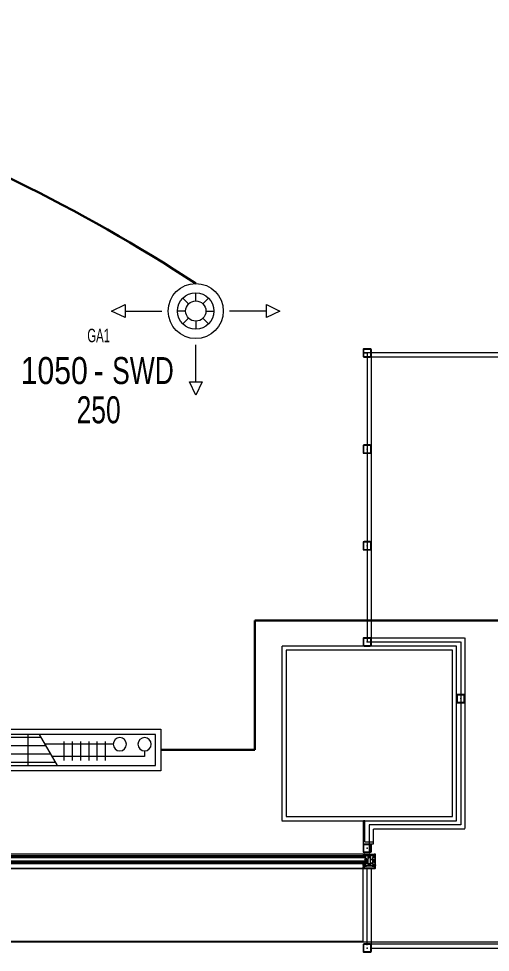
# Model space of a CAD drawing. Extents: x -1457 to 23780, y -2071 to 4205.
# Drawn here: x 3153.9 to 3380.7, y 279.7 to 728.8 of the extents above; entities that cross this region are included whole.
import ezdxf
from ezdxf.enums import TextEntityAlignment as Align

# ---------------------------------------------------------------- set-up
doc = ezdxf.new("R2010")
doc.units = 0
doc.header["$MEASUREMENT"] = 0
doc.linetypes.add('HIDDEN', pattern=[0.375, 0.25, -0.125])
doc.layers.get('0').update_dxf_attribs({"color": 9, "lineweight": 9})
for name, color, linetype, lineweight in [('-M-HV-MNF-KOD', 241, 'Continuous', 9), ('-M-HV-MNF-OLCU', 241, 'Continuous', 9), ('-M-HVAC-S-MNFTXT', 61, 'Continuous', 9), ('32', 9, 'Continuous', 9), ('E-KABLO', 7, 'Continuous', 30), ('M-TEFRIS2-015', 129, 'Continuous', 9), ('T-KONVEKTOR', 220, 'Continuous', 9)]:
    doc.layers.add(name, color=color, linetype=linetype, lineweight=lineweight)
doc.layers.add('-M-HV-MNF-TIP', color=168, linetype='Continuous', lineweight=9, plot=False)
doc.styles.add('Arial', font='arial.ttf', dxfattribs={"height": 2.5})
doc.styles.add('DEBI-BLOCK', font='arial.ttf', dxfattribs={"width": 0.8})

# ---------------------------------------------------------------- blocks, each defined once
blk = doc.blocks.new('p-kolon_80x80')
blk.add_lwpolyline([(-40, -40), (40, -40), (40, 40), (-40, 40)], close=True)
blk = doc.blocks.new('Prf-40x40')
for points in [[(1.5, -2), (-1.5, -2, -0.414214), (-2, -1.5), (-2, 1.5, -0.414214), (-1.5, 2), (1.5, 2, -0.414214), (2, 1.5), (2, -1.5, -0.414214)], [(1.5, -1.7), (-1.5, -1.7, -0.414214), (-1.7, -1.5), (-1.7, 1.5, -0.414214), (-1.5, 1.7), (1.5, 1.7, -0.414214), (1.7, 1.5), (1.7, -1.5, -0.414214)]]:
    blk.add_lwpolyline(points, format="xyb", close=True)
blk.add_point((0, 0))
blk = doc.blocks.new('p-profil_bitis')
for p, q in [((-1.5, 2.16), (-3, 5.37)), ((-3, 2.16), (-1.5, 5.37)), ((1.2, 3.05), (2.2, 4.65)), ((2.2, 3.05), (1.2, 4.65))]:
    blk.add_line(p, q)
for points in [[(-2.9, 6.02), (-2.89, 6.01), (-2.88, 6), (-2.88, 6), (-2.87, 6), (-2.48, 6), (-2.47, 6), (-2.46, 6), (-2.46, 6.01), (-2.45, 6.02), (-2.43, 6.06), (-2.41, 6.08), (-2.4, 6.09), (-2.38, 6.09), (-2.37, 6.1), (-2.35, 6.09), (-2.33, 6.09), (-2.32, 6.08), (-2.3, 6.06), (-2.28, 6.01), (-2.27, 6.01), (-2.27, 6), (-2.26, 6), (-2.25, 6), (-1.76, 6), (-1.76, 5.49), (-1.76, 5.48), (-1.77, 5.47), (-1.77, 5.46), (-1.78, 5.46), (-1.79, 5.45), (-1.8, 5.45), (-1.81, 5.45), (-1.82, 5.46), (-1.83, 5.46), (-1.84, 5.47), (-1.89, 5.55), (-1.89, 5.56), (-1.9, 5.57), (-1.9, 5.57), (-1.91, 5.57), (-1.92, 5.57), (-1.93, 5.57), (-1.93, 5.56), (-1.94, 5.55), (-1.99, 5.46), (-1.99, 5.46), (-2, 5.46), (-2, 5.45), (-2.01, 5.45), (-2.02, 5.45), (-2.1, 5.45), (-2.11, 5.45), (-2.12, 5.45), (-2.12, 5.46), (-2.13, 5.46), (-2.13, 5.47), (-2.13, 5.47), (-2.14, 5.48), (-2.14, 5.5), (-2.23, 5.45), (-2.54, 5.45), (-2.62, 5.5), (-2.62, 5.48), (-2.63, 5.47), (-2.63, 5.46), (-2.63, 5.46), (-2.64, 5.45), (-2.65, 5.45), (-2.65, 5.45), (-2.74, 5.45), (-2.75, 5.45), (-2.76, 5.45), (-2.76, 5.46), (-2.77, 5.46), (-2.77, 5.46), (-2.82, 5.55), (-2.83, 5.56), (-2.83, 5.57), (-2.84, 5.57), (-2.85, 5.57), (-2.86, 5.57), (-2.86, 5.57), (-2.87, 5.56), (-2.87, 5.55), (-2.92, 5.47), (-2.93, 5.46), (-2.94, 5.46), (-2.95, 5.45), (-2.96, 5.45), (-2.97, 5.45), (-2.98, 5.46), (-2.99, 5.46), (-2.99, 5.47), (-3, 5.48), (-3, 5.49), (-3, 6.92), (-3, 6.93), (-3, 6.93), (-2.99, 6.94), (-2.99, 6.95), (-2.98, 6.95), (-2.97, 6.95), (-2.37, 6.95), (-2.36, 6.95), (-2.35, 6.95), (-2.35, 6.94), (-2.34, 6.93), (-2.34, 6.93), (-2.34, 6.92), (-2.34, 6.47), (-2.34, 6.44), (-2.32, 6.41), (-2.3, 6.38), (-2.28, 6.37), (-2.25, 6.35), (-2.22, 6.35), (-2.04, 6.35), (-2.03, 6.35), (-2.02, 6.35), (-2.01, 6.36), (-2, 6.37), (-1.99, 6.38), (-1.99, 6.39), (-1.99, 6.4), (-1.99, 6.54), (-2.05, 6.54), (-2.06, 6.54), (-2.08, 6.55), (-2.09, 6.55), (-2.09, 6.56), (-2.1, 6.58), (-2.1, 6.59), (-2.1, 6.6), (-2.1, 6.62), (-2.09, 6.63), (-2.08, 6.65), (-2.07, 6.66), (-2.05, 6.67), (-2.04, 6.68), (-2.02, 6.68), (-1.79, 6.68), (-1.78, 6.68), (-1.78, 6.68), (-1.77, 6.67), (-1.76, 6.66), (-1.76, 6.66), (-1.76, 6.65), (-1.76, 6.4), (-0.65, 6.4), (-0.62, 6.4), (-0.58, 6.39), (-0.56, 6.37), (-0.53, 6.35), (-0.51, 6.32), (-0.5, 6.28), (-0.5, 6.25), (-0.5, 2.04), (-0.5, 2.01), (-0.49, 1.99), (-0.47, 1.96), (-0.45, 1.94), (-0.42, 1.93), (-0.39, 1.92), (-0.36, 1.92), (-0.33, 1.93), (-0.31, 1.94), (-0.29, 1.96), (-0.27, 1.99), (-0.26, 2.01), (-0.25, 2.04), (-0.25, 2.25), (-0.25, 2.26), (-0.25, 2.26), (-0.25, 2.27), (-0.24, 2.28), (-0.23, 2.28), (-0.23, 2.28), (0.22, 2.28), (0.23, 2.28), (0.24, 2.28), (0.25, 2.27), (0.25, 2.26), (0.25, 2.26), (0.26, 2.25), (0.26, 2.04), (0.26, 2.01), (0.27, 1.99), (0.29, 1.96), (0.31, 1.94), (0.33, 1.93), (0.36, 1.92), (0.39, 1.92), (0.42, 1.93), (0.45, 1.94), (0.47, 1.96), (0.49, 1.99), (0.5, 2.01), (0.5, 2.04), (0.5, 6.25), (0.51, 6.29), (0.52, 6.33), (0.54, 6.36), (0.58, 6.38), (0.61, 6.4), (0.65, 6.4), (1.76, 6.4), (1.76, 6.65), (1.76, 6.66), (1.76, 6.66), (1.77, 6.67), (1.77, 6.67), (1.78, 6.68), (1.78, 6.68), (1.79, 6.68), (2.02, 6.68), (2.04, 6.68), (2.06, 6.67), (2.08, 6.66), (2.09, 6.64), (2.1, 6.62), (2.1, 6.6), (2.1, 6.59), (2.1, 6.58), (2.1, 6.57), (2.09, 6.56), (2.08, 6.55), (2.07, 6.54), (2.06, 6.54), (2.05, 6.54), (1.99, 6.54), (1.99, 6.4), (1.99, 6.39), (1.99, 6.38), (2, 6.37), (2.01, 6.36), (2.02, 6.35), (2.03, 6.35), (2.04, 6.35), (2.22, 6.35), (2.25, 6.35), (2.28, 6.37), (2.3, 6.38), (2.32, 6.41), (2.34, 6.44), (2.34, 6.47), (2.34, 6.92), (2.34, 6.93), (2.34, 6.93), (2.35, 6.94), (2.35, 6.95), (2.36, 6.95), (2.37, 6.95), (2.97, 6.95), (2.98, 6.95), (2.98, 6.95), (2.99, 6.94), (2.99, 6.94), (3, 6.93), (3, 6.93), (3, 6.92), (3, 5.49), (3, 5.48), (3, 5.47), (2.99, 5.46), (2.98, 5.46), (2.97, 5.45), (2.96, 5.45), (2.96, 5.45), (2.95, 5.45), (2.94, 5.46), (2.93, 5.46), (2.92, 5.47), (2.87, 5.55), (2.87, 5.56), (2.86, 5.57), (2.86, 5.57), (2.85, 5.57), (2.84, 5.57), (2.83, 5.57), (2.83, 5.56), (2.82, 5.55), (2.77, 5.46), (2.77, 5.46), (2.76, 5.46), (2.76, 5.45), (2.75, 5.45), (2.74, 5.45), (2.65, 5.45), (2.65, 5.45), (2.64, 5.45), (2.63, 5.46), (2.63, 5.46), (2.63, 5.47), (2.62, 5.48), (2.62, 5.5), (2.53, 5.45), (2.22, 5.45), (2.13, 5.5), (2.13, 5.48), (2.13, 5.47), (2.13, 5.47), (2.13, 5.46), (2.12, 5.46), (2.12, 5.45), (2.11, 5.45), (2.1, 5.45), (2.02, 5.45), (2.01, 5.45), (2, 5.45), (1.99, 5.46), (1.99, 5.46), (1.94, 5.55), (1.93, 5.56), (1.93, 5.57), (1.92, 5.57), (1.91, 5.57), (1.9, 5.57), (1.9, 5.57), (1.89, 5.56), (1.89, 5.55), (1.84, 5.47), (1.83, 5.46), (1.82, 5.46), (1.81, 5.45), (1.8, 5.45), (1.79, 5.45), (1.78, 5.46), (1.77, 5.46), (1.77, 5.47), (1.76, 5.48), (1.76, 5.49), (1.76, 6), (2.25, 6), (2.26, 6), (2.26, 6), (2.27, 6.01), (2.27, 6.01), (2.28, 6.01), (2.3, 6.06), (2.31, 6.07), (2.33, 6.09), (2.34, 6.09), (2.36, 6.1), (2.37, 6.1), (2.39, 6.09), (2.4, 6.09), (2.42, 6.07), (2.43, 6.06), (2.45, 6.02), (2.46, 6.01), (2.46, 6), (2.47, 6), (2.48, 6), (2.87, 6), (2.88, 6), (2.88, 6), (2.89, 6.01), (2.9, 6.02), (2.9, 6.02), (2.9, 6.03), (2.9, 6.04), (2.9, 6.05), (2.87, 6.1), (2.86, 6.11), (2.85, 6.11), (2.84, 6.12), (2.83, 6.12), (2.82, 6.12), (2.81, 6.12), (2.8, 6.11), (2.79, 6.11), (2.78, 6.1), (2.74, 6.02), (2.73, 6.01), (2.72, 6.01), (2.72, 6), (2.71, 6), (2.7, 6), (2.69, 6.01), (2.69, 6.01), (2.68, 6.02), (2.64, 6.1), (2.63, 6.11), (2.62, 6.11), (2.61, 6.12), (2.6, 6.12), (2.59, 6.12), (2.58, 6.12), (2.57, 6.11), (2.56, 6.11), (2.55, 6.1), (2.51, 6.02), (2.5, 6.01), (2.5, 6.01), (2.49, 6), (2.48, 6), (2.48, 6), (2.47, 6), (2.46, 6.01), (2.46, 6.01), (2.45, 6.02), (2.41, 6.1), (2.4, 6.11), (2.39, 6.11), (2.38, 6.12), (2.37, 6.12), (2.36, 6.12), (2.35, 6.12), (2.34, 6.11), (2.33, 6.11), (2.32, 6.1), (2.28, 6.02), (2.27, 6.01), (2.26, 6.01), (2.26, 6), (2.25, 6), (2.24, 6), (2.24, 6.01), (2.23, 6.01), (2.22, 6.02), (2.18, 6.1), (2.17, 6.11), (2.16, 6.11), (2.15, 6.12), (2.14, 6.12), (2.13, 6.12), (2.12, 6.12), (2.11, 6.11), (2.1, 6.11), (2.09, 6.1), (2.05, 6.02), (2.04, 6.01), (2.03, 6.01), (2.03, 6), (2.02, 6), (2.01, 6), (2.01, 6.01), (2, 6.01), (1.99, 6.02), (1.95, 6.1), (1.94, 6.11), (1.93, 6.11), (1.92, 6.12), (1.91, 6.12), (1.9, 6.12), (1.89, 6.12), (1.88, 6.11), (1.87, 6.11), (1.86, 6.1), (1.82, 6.02), (1.81, 6.01), (1.81, 6.01), (1.8, 6), (1.79, 6), (1.78, 6), (1.77, 6.01), (1.77, 6.01), (1.76, 6.02), (1.76, 6.02), (1.76, 6.03), (1.76, 6.17), (1.76, 6.18), (1.76, 6.19), (1.75, 6.19), (1.74, 6.2), (1.74, 6.2), (1.73, 6.2), (0.8, 6.2), (0.8, 6.23), (0.79, 6.25), (0.77, 6.27), (0.76, 6.28), (0.73, 6.3), (0.71, 6.3), (0.68, 6.3), (0.66, 6.29), (0.64, 6.28), (0.62, 6.26), (0.61, 6.24), (0.6, 6.22), (0.6, 6.2), (0.6, 6.17), (0.61, 6.15), (0.63, 6.13), (0.65, 6.12), (0.65, 4.3), (1.25, 4.41), (1.26, 4.41), (1.27, 4.4), (1.28, 4.4), (1.29, 4.39), (1.3, 4.38), (1.3, 4.38), (1.3, 4.37), (1.3, 4.36), (1.29, 4.35), (1.29, 4.34), (1.28, 4.33), (1.27, 4.33), (0.65, 4.15), (0.65, 2.51), (1.25, 2.62), (1.26, 2.62), (1.27, 2.61), (1.28, 2.61), (1.29, 2.6), (1.3, 2.59), (1.3, 2.59), (1.3, 2.58), (1.3, 2.57), (1.29, 2.56), (1.29, 2.55), (1.28, 2.54), (1.27, 2.54), (0.64, 2.36), (0.62, 2.35), (0.6, 2.33), (0.59, 2.32), (0.58, 2.3), (0.58, 2.28), (0.58, 1.97), (0.7, 1.97), (0.7, 1.83), (0.26, 1.83), (0.14, 1.95), (0.14, 2.05), (0.14, 2.06), (0.14, 2.06), (0.13, 2.07), (0.13, 2.07), (0.12, 2.08), (0.12, 2.08), (0.11, 2.08), (-0.11, 2.08), (-0.12, 2.08), (-0.12, 2.08), (-0.13, 2.07), (-0.13, 2.07), (-0.14, 2.06), (-0.14, 2.06), (-0.14, 2.05), (-0.14, 1.95), (-0.26, 1.83), (-0.7, 1.83), (-0.7, 1.97), (-0.58, 1.97), (-0.58, 2.28), (-0.58, 2.3), (-0.59, 2.32), (-0.6, 2.34), (-0.62, 2.35), (-0.64, 2.36), (-1.27, 2.54), (-1.28, 2.54), (-1.29, 2.55), (-1.29, 2.56), (-1.3, 2.57), (-1.3, 2.58), (-1.3, 2.59), (-1.3, 2.59), (-1.29, 2.6), (-1.28, 2.61), (-1.27, 2.61), (-1.26, 2.62), (-1.25, 2.62), (-0.65, 2.51), (-0.65, 4.15), (-1.27, 4.33), (-1.28, 4.33), (-1.29, 4.34), (-1.29, 4.35), (-1.3, 4.36), (-1.3, 4.37), (-1.3, 4.38), (-1.3, 4.38), (-1.29, 4.39), (-1.28, 4.4), (-1.27, 4.4), (-1.26, 4.41), (-1.25, 4.41), (-0.65, 4.3), (-0.65, 6.12), (-0.63, 6.13), (-0.61, 6.15), (-0.6, 6.17), (-0.6, 6.2), (-0.6, 6.22), (-0.61, 6.24), (-0.62, 6.26), (-0.64, 6.28), (-0.66, 6.29), (-0.68, 6.3), (-0.71, 6.3), (-0.73, 6.3), (-0.76, 6.28), (-0.77, 6.27), (-0.79, 6.25), (-0.8, 6.23), (-0.8, 6.2), (-1.73, 6.2), (-1.74, 6.2), (-1.74, 6.2), (-1.75, 6.19), (-1.76, 6.19), (-1.76, 6.18), (-1.76, 6.17), (-1.76, 6.03), (-1.76, 6.02), (-1.76, 6.02), (-1.77, 6.01), (-1.78, 6.01), (-1.78, 6), (-1.79, 6), (-1.8, 6), (-1.81, 6.01), (-1.81, 6.01), (-1.82, 6.02), (-1.86, 6.1), (-1.87, 6.11), (-1.88, 6.11), (-1.89, 6.12), (-1.9, 6.12), (-1.91, 6.12), (-1.92, 6.12), (-1.93, 6.11), (-1.94, 6.11), (-1.95, 6.1), (-1.99, 6.02), (-2, 6.01), (-2.01, 6.01), (-2.01, 6), (-2.02, 6), (-2.03, 6), (-2.03, 6.01), (-2.04, 6.01), (-2.05, 6.02), (-2.09, 6.1), (-2.1, 6.11), (-2.11, 6.11), (-2.12, 6.12), (-2.13, 6.12), (-2.14, 6.12), (-2.15, 6.12), (-2.16, 6.11), (-2.17, 6.11), (-2.18, 6.1), (-2.22, 6.02), (-2.23, 6.01), (-2.24, 6.01), (-2.24, 6), (-2.25, 6), (-2.26, 6), (-2.26, 6.01), (-2.27, 6.01), (-2.28, 6.02), (-2.32, 6.1), (-2.33, 6.11), (-2.34, 6.11), (-2.35, 6.12), (-2.36, 6.12), (-2.37, 6.12), (-2.38, 6.12), (-2.39, 6.11), (-2.4, 6.11), (-2.41, 6.1), (-2.45, 6.02), (-2.46, 6.01), (-2.46, 6.01), (-2.47, 6), (-2.48, 6), (-2.48, 6), (-2.49, 6), (-2.5, 6.01), (-2.5, 6.01), (-2.51, 6.02), (-2.55, 6.1), (-2.56, 6.11), (-2.57, 6.11), (-2.58, 6.12), (-2.59, 6.12), (-2.6, 6.12), (-2.61, 6.12), (-2.62, 6.11), (-2.63, 6.11), (-2.64, 6.1), (-2.68, 6.02), (-2.69, 6.01), (-2.69, 6.01), (-2.7, 6), (-2.71, 6), (-2.72, 6), (-2.73, 6.01), (-2.73, 6.01), (-2.74, 6.02), (-2.78, 6.1), (-2.79, 6.11), (-2.8, 6.11), (-2.81, 6.12), (-2.82, 6.12), (-2.83, 6.12), (-2.84, 6.12), (-2.85, 6.11), (-2.86, 6.11), (-2.87, 6.1), (-2.9, 6.05), (-2.9, 6.04), (-2.9, 6.03)], [(-3, 5.37), (-1.5, 5.37), (-1.5, 2.16), (-3, 2.16)], [(-2.81, 6.34), (-2.81, 6.33), (-2.8, 6.33), (-2.8, 6.32), (-2.79, 6.32), (-2.78, 6.32), (-2.56, 6.32), (-2.55, 6.32), (-2.55, 6.32), (-2.54, 6.33), (-2.54, 6.33), (-2.53, 6.34), (-2.53, 6.34), (-2.53, 6.35), (-2.53, 6.77), (-2.53, 6.78), (-2.53, 6.78), (-2.54, 6.79), (-2.54, 6.79), (-2.55, 6.8), (-2.55, 6.8), (-2.56, 6.8), (-2.78, 6.8), (-2.79, 6.8), (-2.79, 6.8), (-2.8, 6.79), (-2.8, 6.79), (-2.81, 6.78), (-2.81, 6.77)], [(-2.68, 5.61), (-2.67, 5.59), (-2.67, 5.58), (-2.65, 5.58), (-2.64, 5.57), (-2.63, 5.57), (-2.62, 5.57), (-2.62, 5.53), (-2.58, 5.57), (-2.17, 5.57), (-2.14, 5.53), (-2.14, 5.57), (-2.13, 5.57), (-2.12, 5.57), (-2.11, 5.57), (-2.1, 5.58), (-2.09, 5.59), (-2.08, 5.6), (-2.08, 5.61), (-2.08, 5.62), (-2.08, 5.68), (-2.21, 5.81), (-2.55, 5.81), (-2.68, 5.68), (-2.68, 5.62)], [(1.2, 3.05), (1.2, 4.65), (2.2, 4.65), (2.2, 3.05)], [(2.13, 5.57), (2.13, 5.53), (2.17, 5.57), (2.58, 5.57), (2.62, 5.53), (2.62, 5.57), (2.63, 5.57), (2.64, 5.57), (2.65, 5.57), (2.66, 5.58), (2.67, 5.59), (2.68, 5.6), (2.68, 5.61), (2.68, 5.62), (2.68, 5.68), (2.55, 5.81), (2.21, 5.81), (2.08, 5.68), (2.08, 5.62), (2.08, 5.61), (2.08, 5.6), (2.09, 5.59), (2.1, 5.58), (2.11, 5.57), (2.12, 5.57)], [(2.53, 6.35), (2.53, 6.34), (2.54, 6.33), (2.54, 6.33), (2.55, 6.32), (2.55, 6.32), (2.56, 6.32), (2.78, 6.32), (2.79, 6.32), (2.79, 6.32), (2.8, 6.33), (2.81, 6.33), (2.81, 6.34), (2.81, 6.35), (2.81, 6.77), (2.81, 6.78), (2.81, 6.78), (2.8, 6.79), (2.8, 6.79), (2.79, 6.8), (2.79, 6.8), (2.78, 6.8), (2.56, 6.8), (2.55, 6.8), (2.55, 6.8), (2.54, 6.79), (2.54, 6.79), (2.53, 6.78), (2.53, 6.77)], [(2.85, 0.85), (2.85, 1), (2.77, 1.14), (2.89, 1.5), (3, 1.5), (3, 0.1), (2.9, 0), (-2.9, 0), (-3, 0.1), (-3, 1.5), (-2.89, 1.5), (-2.77, 1.14), (-2.85, 0.99), (-2.85, 0.85), (-2.87, 0.85), (-2.87, 0.5), (-2.82, 0.45), (-2.47, 0.45), (-2.47, 0.37), (-2.52, 0.32), (-2.82, 0.32), (-2.87, 0.27), (-2.87, 0.18), (-2.82, 0.13), (2.82, 0.13), (2.87, 0.18), (2.87, 0.27), (2.82, 0.32), (2.52, 0.32), (2.47, 0.37), (2.47, 0.45), (2.82, 0.45), (2.87, 0.5), (2.87, 0.85)], [(-2.8, 0.99), (-2.69, 0.82), (-2.63, 0.73), (-2.54, 0.57), (-2.5, 0.55), (-2.47, 0.56), (-2.45, 0.6), (-2.45, 0.85), (-2.4, 0.9), (-1.53, 0.9), (-1.42, 0.94), (-1.38, 1.05), (-1.38, 1.13), (-1.33, 1.18), (-0.02, 1.18), (-0.01, 1.2), (0.01, 1.2), (0.03, 1.18), (1.33, 1.18), (1.38, 1.13), (1.38, 1.05), (1.42, 0.94), (1.53, 0.9), (2.4, 0.9), (2.45, 0.85), (2.45, 0.6), (2.47, 0.56), (2.5, 0.55), (2.54, 0.57), (2.63, 0.73), (2.8, 0.99), (2.78, 1.04), (2.71, 1.07), (2.7, 1.11), (2.7, 1.13), (2.8, 1.5), (2.48, 1.5), (2.4, 1.42), (2.4, 1.36), (2.52, 1.36), (2.52, 1.2), (2.42, 1.1), (1.58, 1.1), (1.58, 1.36), (1.7, 1.36), (1.7, 1.42), (1.62, 1.5), (-1.62, 1.5), (-1.7, 1.42), (-1.7, 1.36), (-1.58, 1.36), (-1.58, 1.1), (-2.42, 1.1), (-2.52, 1.2), (-2.52, 1.36), (-2.4, 1.36), (-2.4, 1.42), (-2.48, 1.5), (-2.8, 1.5), (-2.7, 1.13), (-2.7, 1.11), (-2.71, 1.07), (-2.78, 1.03)]]:
    blk.add_lwpolyline(points, close=True)
for points in [[(0.35, 6.5), (0.3, 6.68), (0.2, 6.79), (0.02, 6.85), (-0.16, 6.81), (-0.3, 6.68), (-0.35, 6.5), (-0.35, 6.55), (-0.36, 6.6), (-0.37, 6.65), (-0.39, 6.69), (-0.42, 6.74), (-0.45, 6.78), (-0.48, 6.82), (-0.52, 6.85), (-0.56, 6.88), (-0.6, 6.9), (-0.65, 6.92), (-0.7, 6.94), (-0.75, 6.95), (-0.8, 6.95), (-1.4, 6.95), (-1.54, 6.89), (-1.6, 6.85), (-2.1, 6.85), (-2.25, 6.78), (-2.3, 6.65), (-2.3, 6.6), (-2.25, 6.47), (-2.14, 6.4), (-2.04, 6.39), (-2.01, 6.53), (-2.11, 6.55), (-2.15, 6.6), (-2.15, 6.65), (-2.1, 6.7), (-1.6, 6.7), (-1.46, 6.76), (-1.4, 6.8), (-0.8, 6.8), (-0.64, 6.75), (-0.55, 6.66), (-0.5, 6.5), (-0.5, 5.15), (-0.4, 5.01), (-0.27, 5.02), (-0.2, 5.17), (-0.25, 5.2), (-0.2, 5.23), (-0.2, 5.35), (-0.25, 5.38), (-0.2, 5.41), (-0.2, 5.53), (-0.25, 5.56), (-0.2, 5.59), (-0.2, 5.71), (-0.25, 5.74), (-0.2, 5.77), (-0.2, 5.89), (-0.25, 5.92), (-0.2, 5.95), (-0.2, 6.07), (-0.25, 6.1), (-0.2, 6.13), (-0.2, 6.25), (-0.25, 6.28), (-0.2, 6.31), (-0.2, 6.5), (-0.12, 6.66), (0.02, 6.7), (0.12, 6.66), (0.2, 6.5), (0.2, 6.4), (0.25, 6.37), (0.2, 6.34), (0.2, 6.22), (0.25, 6.19), (0.2, 6.16), (0.2, 6.04), (0.25, 6.01), (0.2, 5.98), (0.2, 5.86), (0.25, 5.83), (0.2, 5.8), (0.2, 5.68), (0.25, 5.65), (0.2, 5.62), (0.2, 5.5), (0.25, 5.47), (0.2, 5.44), (0.2, 5.32), (0.25, 5.29), (0.2, 5.26), (0.2, 5.15), (0.3, 5.01), (0.4, 5.01), (0.5, 5.15), (0.5, 6.5), (0.55, 6.66), (0.64, 6.75), (0.8, 6.8), (1.4, 6.8), (1.46, 6.76), (1.6, 6.7), (2.1, 6.7), (2.15, 6.65), (2.15, 6.6), (2.11, 6.55), (2.01, 6.53), (2.04, 6.39), (2.13, 6.4), (2.25, 6.47), (2.3, 6.6), (2.3, 6.65), (2.23, 6.8), (2.1, 6.85), (1.6, 6.85), (1.54, 6.89), (1.4, 6.95), (0.8, 6.95), (0.75, 6.95), (0.7, 6.94), (0.65, 6.92), (0.61, 6.9), (0.56, 6.88), (0.52, 6.85), (0.48, 6.82), (0.45, 6.78), (0.42, 6.74), (0.4, 6.69), (0.38, 6.65), (0.36, 6.6), (0.35, 6.55), (0.35, 6.5), (0.35, 5.15)], [(-0.35, 6.5), (-0.35, 5.15)]]:
    blk.add_lwpolyline(points)
for points in [[(-1.77, 1.34, -10), (-1.77, 1.49, -10), (-1.76, 1.51, -10), (-1.73, 1.52, -10), (-1.64, 1.5, -10), (-1.48, 1.5, -10), (-1.48, 1.74, -10), (-1.52, 1.81, -10), (-1.54, 1.83, -10), (-1.57, 1.81, -10), (-1.62, 1.73, -10), (-1.65, 1.71, -10), (-1.69, 1.73, -10), (-1.74, 1.81, -10), (-1.77, 1.83, -10), (-1.79, 1.81, -10), (-1.84, 1.73, -10), (-1.88, 1.71, -10), (-1.91, 1.73, -10), (-1.96, 1.81, -10), (-1.99, 1.83, -10), (-2.01, 1.81, -10), (-2.06, 1.73, -10), (-2.09, 1.71, -10), (-2.13, 1.73, -10), (-2.18, 1.81, -10), (-2.2, 1.83, -10), (-2.23, 1.81, -10), (-2.28, 1.73, -10), (-2.31, 1.71, -10), (-2.35, 1.73, -10), (-2.4, 1.81, -10), (-2.42, 1.83, -10), (-2.45, 1.81, -10), (-2.5, 1.73, -10), (-2.53, 1.71, -10), (-2.57, 1.73, -10), (-2.62, 1.81, -10), (-2.64, 1.83, -10), (-2.67, 1.81, -10), (-2.74, 1.69, -10), (-2.86, 1.65, -10), (-2.95, 1.78, -10), (-3.09, 1.83, -10), (-3.21, 1.83, -10), (-3.23, 1.82, -10), (-3.24, 1.79, -10), (-3.23, 1.78, -10), (-3.14, 1.76, -10), (-3.02, 1.69, -10), (-2.98, 1.62, -10), (-2.98, 1.5, -10), (-2.55, 1.5, -10), (-2.46, 1.52, -10), (-2.45, 1.52, -10), (-2.44, 1.52, -10), (-2.43, 1.49, -10), (-2.43, 1.34, -10), (-2.54, 1.34, -10), (-2.54, 1.31, -10), (-2.38, 1.16, -10), (-2.34, 1.14, -10), (-2.22, 1.2, -10), (-1.97, 1.2, -10), (-1.86, 1.14, -10), (-1.8, 1.16, -10), (-1.66, 1.31, -10), (-1.66, 1.34, -10), (-1.77, 1.34, -10)], [(-1.89, 1.35, -10), (-1.93, 1.31, -10), (-2.26, 1.31, -10), (-2.31, 1.35, -10), (-2.31, 1.47, -10), (-2.26, 1.51, -10), (-1.93, 1.51, -10), (-1.89, 1.47, -10), (-1.89, 1.46, -10), (-1.89, 1.35, -10)], [(1.76, 1.34, -10), (1.76, 1.49, -10), (1.76, 1.51, -10), (1.73, 1.52, -10), (1.64, 1.5, -10), (1.48, 1.5, -10), (1.48, 1.74, -10), (1.52, 1.81, -10), (1.54, 1.83, -10), (1.57, 1.81, -10), (1.62, 1.73, -10), (1.65, 1.71, -10), (1.69, 1.73, -10), (1.74, 1.81, -10), (1.76, 1.83, -10), (1.79, 1.81, -10), (1.84, 1.73, -10), (1.88, 1.71, -10), (1.91, 1.73, -10), (1.96, 1.81, -10), (1.99, 1.83, -10), (2.01, 1.81, -10), (2.06, 1.73, -10), (2.09, 1.71, -10), (2.13, 1.73, -10), (2.18, 1.81, -10), (2.2, 1.83, -10), (2.23, 1.81, -10), (2.28, 1.73, -10), (2.31, 1.71, -10), (2.35, 1.73, -10), (2.4, 1.81, -10), (2.42, 1.83, -10), (2.45, 1.81, -10), (2.5, 1.73, -10), (2.53, 1.71, -10), (2.57, 1.73, -10), (2.62, 1.81, -10), (2.64, 1.83, -10), (2.67, 1.81, -10), (2.74, 1.69, -10), (2.86, 1.65, -10), (2.95, 1.78, -10), (3.09, 1.83, -10), (3.21, 1.83, -10), (3.23, 1.82, -10), (3.24, 1.79, -10), (3.23, 1.78, -10), (3.14, 1.76, -10), (3.02, 1.69, -10), (2.98, 1.62, -10), (2.98, 1.5, -10), (2.55, 1.5, -10), (2.46, 1.52, -10), (2.45, 1.52, -10), (2.44, 1.52, -10), (2.42, 1.49, -10), (2.42, 1.34, -10), (2.53, 1.34, -10), (2.53, 1.31, -10), (2.38, 1.16, -10), (2.34, 1.14, -10), (2.22, 1.2, -10), (1.97, 1.2, -10), (1.86, 1.14, -10), (1.8, 1.16, -10), (1.65, 1.31, -10), (1.65, 1.34, -10), (1.76, 1.34, -10)], [(1.88, 1.35, -10), (1.93, 1.31, -10), (2.26, 1.31, -10), (2.3, 1.35, -10), (2.3, 1.47, -10), (2.26, 1.51, -10), (1.93, 1.51, -10), (1.89, 1.47, -10), (1.88, 1.46, -10), (1.88, 1.35, -10)]]:
    blk.add_polyline3d(points)
blk = doc.blocks.new('A$C4B7F52E3')
for p, q in [((250, 89.48), (0, 89.47)), ((250, 89.47), (0, 89.48)), ((0, 89.48), (0, 69.47)), ((250, 69.47), (250, 89.47)), ((0, 69.47), (250, 69.47))]:
    blk.add_line(p, q)
at = {"color": 252}
for p, q in [((199.29, 85.44), (2.49, 85.42)), ((191.48, 71.95), (200.19, 86.99)), ((196.99, 81.46), (2.49, 81.45)), ((242.21, 82.69), (197.7, 82.69)), ((203.55, 84.5), (203.55, 75.36)), ((207.52, 84.5), (207.52, 75.36)), ((211.5, 84.5), (211.5, 75.36)), ((215.48, 84.5), (215.48, 75.36)), ((219.45, 84.5), (219.45, 75.36)), ((223.43, 84.5), (223.43, 75.36)), ((242.21, 79.91), (242.21, 82.69)), ((194.68, 77.48), (2.49, 77.47)), ((227.1, 76.72), (194.25, 76.73)), ((192.38, 73.51), (2.49, 73.49))]:
    blk.add_line(p, q, dxfattribs=at)
at = {"color": 252, "linetype": 'Continuous'}
for p, q in [((16.61, 71.95), (16.6, 86.99)), ((30.73, 71.95), (30.72, 86.99)), ((44.85, 71.95), (44.84, 86.99)), ((58.96, 71.95), (58.96, 86.99)), ((73.08, 71.95), (73.08, 86.99)), ((87.2, 71.95), (87.2, 86.99)), ((101.32, 71.95), (101.32, 86.99)), ((115.44, 71.95), (115.44, 86.99)), ((129.56, 71.95), (129.56, 86.99)), ((143.68, 71.95), (143.68, 86.98)), ((157.8, 71.95), (157.8, 86.98)), ((171.92, 71.94), (171.92, 86.98)), ((186.04, 71.94), (186.04, 86.98))]:
    blk.add_line(p, q, dxfattribs=at)
blk.add_lwpolyline([(247.51, 86.99), (247.51, 71.95), (2.49, 71.95), (2.49, 86.99)], close=True)
at = {"color": 252}
for centre in [(230.28, 76.72), (242.21, 76.72)]:
    blk.add_circle(centre, 3.18, dxfattribs=at)
blk = doc.blocks.new('2D-NZ1-265')
for p, q in [((-3.44, 3.44), (-6.2, 6.2)), ((0, 4.87), (0, 8.77)), ((3.44, 3.44), (6.2, 6.2)), ((-4.87, 0), (-8.77, 0)), ((-3.44, -3.44), (-6.2, -6.2)), ((3.44, -3.44), (6.2, -6.2)), ((4.87, 0), (8.77, 0)), ((0, -4.87), (0, -8.77))]:
    blk.add_line(p, q)
for points in [[(-0.01, 34.02), (-3.08, 34.02), (0, 40.49), (3.08, 34.02), (0, 34.02), (0, 16.25)], [(-34.02, -0.01), (-34.02, -3.08), (-40.49, 0), (-34.02, 3.08), (-34.02, 0), (-16.25, 0)], [(0.01, -34.02), (3.08, -34.02), (0, -40.49), (-3.08, -34.02), (0, -34.02), (0, -16.25)]]:
    blk.add_lwpolyline(points)
for radius in [13.25, 8.77, 4.87]:
    blk.add_circle((0, 0), radius)
at = {"layer": '-M-HV-MNF-TIP', "style": 'DEBI-BLOCK', "width": 0.8, "flags": 9}
for tag, p in [('X', (-3.36, -0.2)), ('Y', (-0.75, -0.2)), ('BLNAME', (-0.58, 1.16)), ('Z', (2.04, -0.2)), ('DEBI', (-3.36, -1.7))]:
    blk.add_attdef(tag, p, '', height=1, dxfattribs=at)
blk.add_attdef('KOT', text='', height=1, dxfattribs=at).set_placement((-0.81, 1.16), align=Align.RIGHT)
blk = doc.blocks.new('DEBI110')
at = {"layer": '-M-HV-MNF-KOD', "style": 'Arial', "width": 0.8, "flags": 9}
blk.add_attdef('ID', text='', height=0.3, dxfattribs=at).set_placement((0, 0), align=Align.MIDDLE)
at = {"layer": '-M-HV-MNF-KOD', "color": 241, "style": 'Arial', "width": 0.8, "flags": 9}
blk.add_attdef('KOD', text='', height=1, dxfattribs=at).set_placement((-1.249, -2.817), align=Align.TOP_LEFT)
at = {"layer": '-M-HV-MNF-OLCU', "color": 241, "style": 'Arial', "width": 0.7, "flags": 8}
blk.add_attdef('OLCU', text='', height=1, dxfattribs=at).set_placement((0, -1.751), align=Align.TOP_CENTER)
at = {"layer": '-M-HV-MNF-OLCU', "color": 85, "style": 'Arial', "width": 0.7, "flags": 8}
blk.add_attdef('TEKRAR', text='', height=1, dxfattribs=at).set_placement((0, -2.911), align=Align.TOP_CENTER)
at = {"layer": '-M-HV-MNF-TIP', "style": 'DEBI-BLOCK', "width": 0.6, "flags": 8}
blk.add_attdef('GRUP', text='', height=0.5, dxfattribs=at).set_placement((0, 0.098), align=Align.BOTTOM_CENTER)
at = {"style": 'Arial', "width": 0.8, "flags": 8}
blk.add_attdef('DEBI', text='', height=1, dxfattribs=at).set_placement((-0.4, -0.3), align=Align.TOP_RIGHT)
blk.add_attdef('DUM', text='', height=1, dxfattribs=at).set_placement((0, -0.3), align=Align.TOP_CENTER)
at = {"style": 'Arial', "width": 0.7, "flags": 8}
blk.add_attdef('TIP', text='', height=1, dxfattribs=at).set_placement((0.5, -0.3), align=Align.TOP_LEFT)

msp = doc.modelspace()

# ---------------------------------------------------------------- linework, layer by layer
at = {"layer": 'E-KABLO', "color": 6}
for p, q in [((3267.4, 377.01), (3267.4, 439.24)), ((3267.4, 439.24), (4076.82, 439.24)), ((3222.25, 377.01), (3267.4, 377.01))]:
    msp.add_line(p, q, dxfattribs=at)
msp.add_arc((2803.05, -64.62), 796.02, 56.78817, 85.32011, dxfattribs=at)
at = {"layer": 'M-TEFRIS2-015', "linetype": 'HIDDEN', "lineweight": 0}
for p, q in [((3319.5, 326.92), (1724.23, 326.92)), ((3321.03, 326.05), (3117.76, 326.05)), ((3321.03, 325.65), (3117.76, 325.65)), ((3321.03, 325.58), (3117.76, 325.58)), ((3321.03, 325.18), (3117.76, 325.18)), ((3321.03, 323.58), (3117.76, 323.58)), ((3319.5, 320), (1719.67, 320)), ((1719.67, 320), (3319.5, 320)), ((3321.03, 322.98), (3117.76, 322.98)), ((3321.03, 322.9), (3117.76, 322.9)), ((3321.03, 322.3), (3117.76, 322.3)), ((3319.5, 285), (3319.5, 320)), ((1719.56, 285), (3319.5, 285)), ((1719.56, 284.7), (4822.79, 284.7))]:
    msp.add_line(p, q, dxfattribs=at)
at = {"layer": 'M-TEFRIS2-015', "linetype": 'HIDDEN', "lineweight": 0, "const_width": 0.04}
msp.add_lwpolyline([(3364.5, 343), (3319.5, 343), (3319.5, 279.7), (3454.5, 279.7), (3454.5, 570), (3319.5, 570), (3319.5, 570), (3319.5, 427), (3319.5, 427), (3364.5, 427)], close=True, dxfattribs=at)
at = {"layer": 'M-TEFRIS2-015', "linetype": 'HIDDEN', "lineweight": 0}
for points in [[(3319.8, 568), (3321.5, 568), (3321.5, 429), (3321.5, 429), (3366.5, 429), (3366.5, 341), (3322.5, 341), (3322.4, 326.99)], [(3454.2, 568), (3319.8, 568)], [(3451, 566), (3323, 566)], [(3323.5, 431), (3323.5, 431), (3323.5, 566)], [(3323.5, 431), (3368.5, 431), (3368.5, 339)], [(3324.5, 332.72), (3324.5, 339), (3368.5, 339)], [(3321.5, 283.2), (3321.5, 320.53)], [(3323.5, 283.2), (3323.5, 320)], [(3323, 283.7), (3451, 283.7)], [(3323.5, 281.7), (3451, 281.7)]]:
    msp.add_lwpolyline(points, dxfattribs=at)
for points in [[(3280.5, 343), (3364.5, 343), (3364.5, 427), (3280.5, 427)], [(3319.5, 343), (3319.5, 331.92), (3324.5, 331.92), (3324.5, 332.72), (3320.3, 332.72), (3320.3, 332.72), (3320.3, 343)]]:
    msp.add_lwpolyline(points, close=True, dxfattribs=at)

# ---------------------------------------------------------------- block references
at = {"layer": '-M-HVAC-S-MNFTXT', "xscale": 13, "yscale": 13, "zscale": 13}
msp.add_blockref('DEBI110', (3192.36, 569.9), dxfattribs=at).add_auto_attribs({'DEBI': '1050', 'TIP': 'SWD', 'OLCU': '250', 'GRUP': 'GA1', 'DUM': '-'})
at = {"layer": '32', "rotation": 90}
msp.add_blockref('2D-NZ1-265', (3239.06, 588.13), dxfattribs=at)
at = {"layer": 'M-TEFRIS2-015', "linetype": 'HIDDEN', "lineweight": 0, "xscale": -1}
for name, p in [('Prf-40x40', (3321.5, 568)), ('Prf-40x40', (3321.5, 521.7)), ('Prf-40x40', (3321.5, 475.2)), ('Prf-40x40', (3321.5, 429)), ('Prf-40x40', (3366.5, 401.7)), ('Prf-40x40', (3321.5, 329.75)), ('p-profil_bitis', (3322.5, 320)), ('Prf-40x40', (3321.5, 281.7))]:
    msp.add_blockref(name, p, dxfattribs=at)
at = {"layer": 'M-TEFRIS2-015', "linetype": 'HIDDEN', "lineweight": 0}
msp.add_blockref('p-kolon_80x80', (3322.5, 385), dxfattribs=at)
at = {"layer": 'T-KONVEKTOR', "xscale": -1, "rotation": 180}
msp.add_blockref('A$C4B7F52E3', (2972.25, 456.48), dxfattribs=at)

doc.saveas('drawing.dxf')
